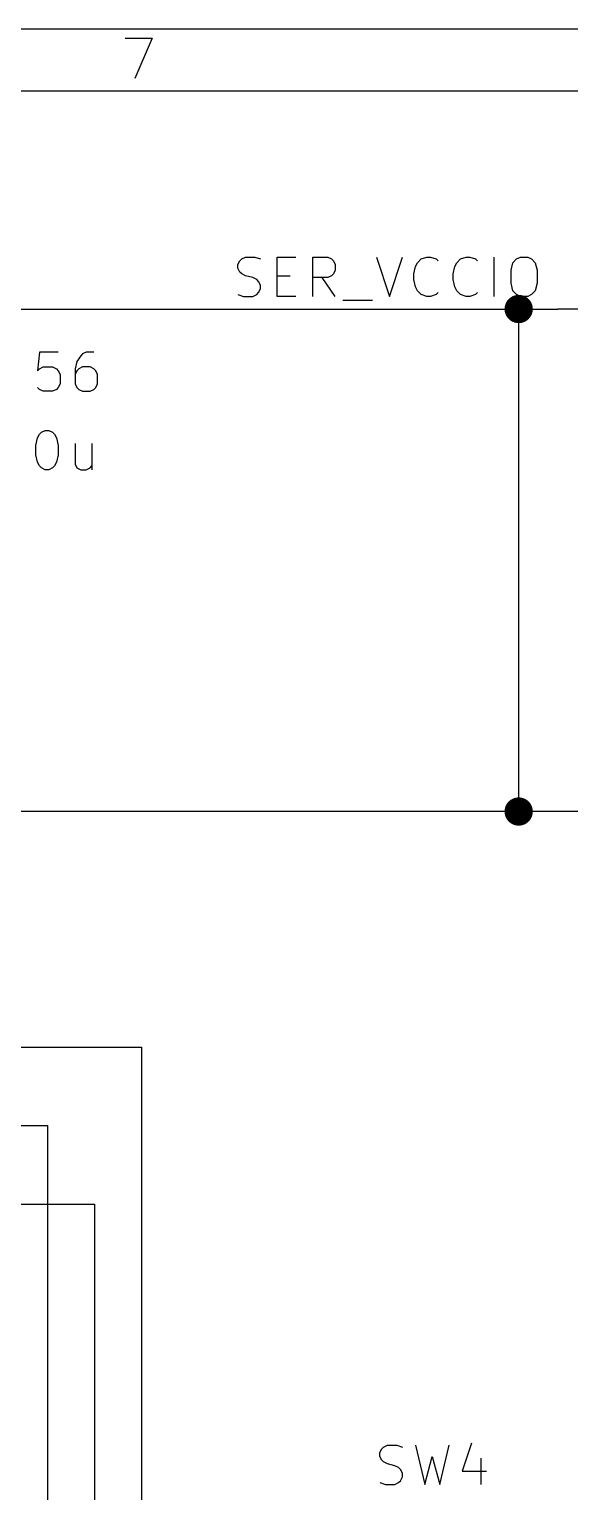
# Model space of a CAD drawing. Extents: x 0.4 to 16.1, y -11.3 to -0.4.
# Drawn here: x 13.077 to 13.765, y -2.256 to -0.394 of the extents above; entities that cross this region are included whole.
import ezdxf

# ---------------------------------------------------------------- set-up
doc = ezdxf.new("R2010")
doc.units = 0
doc.header["$MEASUREMENT"] = 0
for name, color, linetype in [('BLACK', 7, 'CONTINUOUS'), ('CYAN2', 4, 'CONTINUOUS'), ('GREEN2', 3, 'CONTINUOUS'), ('RED2', 1, 'CONTINUOUS')]:
    doc.layers.add(name, color=color, linetype=linetype)

msp = doc.modelspace()

# ---------------------------------------------------------------- linework, layer by layer
at = {"layer": 'BLACK', "linetype": 'CONTINUOUS'}
for p, q in [((13.3426, -0.69339), (13.345, -0.688626)), ((13.345, -0.688626), (13.3474, -0.686248)), ((13.3474, -0.686248), (13.3522, -0.683866)), ((13.3522, -0.683866), (13.3641, -0.683866)), ((13.3641, -0.683866), (13.3712, -0.686248)), ((13.3926, -0.733866), (13.3926, -0.683866)), ((13.3926, -0.683866), (13.4165, -0.683866)), ((13.4379, -0.733866), (13.4379, -0.683866)), ((13.4379, -0.683866), (13.4569, -0.683866)), ((13.4569, -0.683866), (13.4617, -0.686248)), ((13.4617, -0.686248), (13.4641, -0.688626)), ((13.4641, -0.688626), (13.4665, -0.69339)), ((13.5188, -0.683866), (13.5355, -0.733866)), ((13.5355, -0.733866), (13.5522, -0.683866)), ((13.5712, -0.691008), (13.576, -0.686248)), ((13.576, -0.686248), (13.5831, -0.683866)), ((13.5831, -0.683866), (13.5879, -0.683866)), ((13.5879, -0.683866), (13.595, -0.686248)), ((13.595, -0.686248), (13.5974, -0.688626)), ((13.6212, -0.691008), (13.626, -0.686248)), ((13.626, -0.686248), (13.6331, -0.683866)), ((13.6331, -0.683866), (13.6379, -0.683866)), ((13.6379, -0.683866), (13.645, -0.686248)), ((13.645, -0.686248), (13.6474, -0.688626)), ((13.6688, -0.733866), (13.6688, -0.683866)), ((13.6926, -0.691008), (13.6974, -0.686248)), ((13.6974, -0.686248), (13.7022, -0.683866)), ((13.7022, -0.683866), (13.7117, -0.683866)), ((13.7117, -0.683866), (13.7165, -0.686248)), ((13.7165, -0.686248), (13.7212, -0.691008)), ((13.3426, -0.69815), (13.3426, -0.69339)), ((13.345, -0.702913), (13.3426, -0.69815)), ((13.3474, -0.705295), (13.345, -0.702913)), ((13.3522, -0.707673), (13.3474, -0.705295)), ((13.3617, -0.710055), (13.3522, -0.707673)), ((13.3926, -0.707673), (13.4093, -0.707673)), ((13.4617, -0.707673), (13.4569, -0.710055)), ((13.4641, -0.705295), (13.4617, -0.707673)), ((13.4665, -0.700531), (13.4641, -0.705295)), ((13.4665, -0.69339), (13.4665, -0.700531)), ((13.5665, -0.705295), (13.5688, -0.695772)), ((13.5665, -0.712437), (13.5665, -0.705295)), ((13.5688, -0.695772), (13.5712, -0.691008)), ((13.6165, -0.705295), (13.6188, -0.695772)), ((13.6165, -0.712437), (13.6165, -0.705295)), ((13.6188, -0.695772), (13.6212, -0.691008)), ((13.6903, -0.700531), (13.6926, -0.691008)), ((13.6903, -0.717197), (13.6903, -0.700531)), ((13.7212, -0.691008), (13.7236, -0.700531)), ((13.7236, -0.700531), (13.7236, -0.717197)), ((13.3665, -0.712437), (13.3617, -0.710055)), ((13.3688, -0.714819), (13.3665, -0.712437)), ((13.3712, -0.719579), (13.3688, -0.714819)), ((13.3688, -0.729102), (13.3712, -0.724343)), ((13.3712, -0.724343), (13.3712, -0.719579)), ((13.4569, -0.710055), (13.4379, -0.710055)), ((13.4665, -0.733866), (13.4498, -0.710055)), ((13.5688, -0.721961), (13.5665, -0.712437)), ((13.5712, -0.72672), (13.5688, -0.721961)), ((13.6188, -0.721961), (13.6165, -0.712437)), ((13.6212, -0.72672), (13.6188, -0.721961)), ((13.6926, -0.72672), (13.6903, -0.717197)), ((13.7236, -0.717197), (13.7212, -0.72672)), ((13.3426, -0.731484), (13.3498, -0.733866)), ((13.3498, -0.733866), (13.3617, -0.733866)), ((13.3617, -0.733866), (13.3665, -0.731484)), ((13.3665, -0.731484), (13.3688, -0.729102)), ((13.4165, -0.733866), (13.3926, -0.733866)), ((13.476, -0.738626), (13.5141, -0.738626)), ((13.576, -0.731484), (13.5712, -0.72672)), ((13.5831, -0.733866), (13.576, -0.731484)), ((13.5879, -0.733866), (13.5831, -0.733866)), ((13.595, -0.731484), (13.5879, -0.733866)), ((13.5974, -0.729102), (13.595, -0.731484)), ((13.626, -0.731484), (13.6212, -0.72672)), ((13.6331, -0.733866), (13.626, -0.731484)), ((13.6379, -0.733866), (13.6331, -0.733866)), ((13.645, -0.731484), (13.6379, -0.733866)), ((13.6474, -0.729102), (13.645, -0.731484)), ((13.6974, -0.731484), (13.6926, -0.72672)), ((13.7022, -0.733866), (13.6974, -0.731484)), ((13.7117, -0.733866), (13.7022, -0.733866)), ((13.7165, -0.731484), (13.7117, -0.733866)), ((13.7212, -0.72672), (13.7165, -0.731484))]:
    msp.add_line(p, q, dxfattribs=at)
at = {"layer": 'CYAN2', "linetype": 'CONTINUOUS'}
for p, q in [((13.09, -0.804752), (13.0876, -0.828559)), ((13.1138, -0.804752), (13.09, -0.804752)), ((13.1376, -0.816657), (13.1353, -0.826181)), ((13.1424, -0.809512), (13.1376, -0.816657)), ((13.1448, -0.807134), (13.1424, -0.809512)), ((13.1496, -0.804752), (13.1448, -0.807134)), ((13.1591, -0.804752), (13.1496, -0.804752)), ((13.0876, -0.828559), (13.09, -0.826181)), ((13.09, -0.826181), (13.0948, -0.823799)), ((13.0948, -0.823799), (13.1067, -0.823799)), ((13.1067, -0.823799), (13.1115, -0.826181)), ((13.1115, -0.826181), (13.1138, -0.828559)), ((13.1138, -0.828559), (13.1162, -0.833323)), ((13.1162, -0.833323), (13.1162, -0.845228)), ((13.1353, -0.826181), (13.1353, -0.845228)), ((13.1376, -0.828559), (13.1353, -0.833323)), ((13.14, -0.826181), (13.1376, -0.828559)), ((13.1448, -0.823799), (13.14, -0.826181)), ((13.1543, -0.823799), (13.1448, -0.823799)), ((13.1591, -0.826181), (13.1543, -0.823799)), ((13.1615, -0.828559), (13.1591, -0.826181)), ((13.1638, -0.833323), (13.1615, -0.828559)), ((13.1638, -0.845228), (13.1638, -0.833323)), ((13.09, -0.85237), (13.0876, -0.849988)), ((13.0948, -0.854752), (13.09, -0.85237)), ((13.1067, -0.854752), (13.0948, -0.854752)), ((13.1115, -0.85237), (13.1067, -0.854752)), ((13.1138, -0.849988), (13.1115, -0.85237)), ((13.1162, -0.845228), (13.1138, -0.849988)), ((13.1353, -0.845228), (13.1376, -0.849988)), ((13.1376, -0.849988), (13.14, -0.85237)), ((13.14, -0.85237), (13.1448, -0.854752)), ((13.1448, -0.854752), (13.1543, -0.854752)), ((13.1543, -0.854752), (13.1591, -0.85237)), ((13.1591, -0.85237), (13.1615, -0.849988)), ((13.1615, -0.849988), (13.1638, -0.845228)), ((13.0876, -0.914154), (13.09, -0.90939)), ((13.09, -0.90939), (13.0924, -0.907012)), ((13.0924, -0.907012), (13.0972, -0.90463)), ((13.0972, -0.90463), (13.1019, -0.90463)), ((13.1019, -0.90463), (13.1067, -0.907012)), ((13.1067, -0.907012), (13.1091, -0.90939)), ((13.1091, -0.90939), (13.1115, -0.914154)), ((13.0853, -0.923677), (13.0876, -0.914154)), ((13.0853, -0.935583), (13.0853, -0.923677)), ((13.1115, -0.914154), (13.1138, -0.923677)), ((13.1138, -0.923677), (13.1138, -0.935583)), ((13.1353, -0.921295), (13.1353, -0.947484)), ((13.1567, -0.921295), (13.1567, -0.95463)), ((13.0876, -0.945106), (13.0853, -0.935583)), ((13.09, -0.949866), (13.0876, -0.945106)), ((13.0924, -0.952248), (13.09, -0.949866)), ((13.1091, -0.949866), (13.1067, -0.952248)), ((13.1115, -0.945106), (13.1091, -0.949866)), ((13.1138, -0.935583), (13.1115, -0.945106)), ((13.1353, -0.947484), (13.1376, -0.952248)), ((13.1543, -0.952248), (13.1567, -0.949866)), ((13.0972, -0.95463), (13.0924, -0.952248)), ((13.1019, -0.95463), (13.0972, -0.95463)), ((13.1067, -0.952248), (13.1019, -0.95463)), ((13.1376, -0.952248), (13.1424, -0.95463)), ((13.1424, -0.95463), (13.1496, -0.95463)), ((13.1496, -0.95463), (13.1543, -0.952248)), ((13.5281, -2.19933), (13.5329, -2.19695)), ((13.5329, -2.19695), (13.5448, -2.19695)), ((13.5448, -2.19695), (13.5519, -2.19933)), ((13.5686, -2.19695), (13.5805, -2.24695)), ((13.5995, -2.24695), (13.6114, -2.19695)), ((13.64, -2.19457), (13.6281, -2.23028)), ((13.5233, -2.20648), (13.5257, -2.20171)), ((13.5233, -2.21124), (13.5233, -2.20648)), ((13.5257, -2.216), (13.5233, -2.21124)), ((13.5257, -2.20171), (13.5281, -2.19933)), ((13.5281, -2.21838), (13.5257, -2.216)), ((13.5805, -2.24695), (13.59, -2.21124)), ((13.59, -2.21124), (13.5995, -2.24695)), ((13.6519, -2.21362), (13.6519, -2.24695)), ((13.5329, -2.22076), (13.5281, -2.21838)), ((13.5424, -2.22314), (13.5329, -2.22076)), ((13.5471, -2.22552), (13.5424, -2.22314)), ((13.5495, -2.22791), (13.5471, -2.22552)), ((13.5519, -2.23267), (13.5495, -2.22791)), ((13.5519, -2.23743), (13.5519, -2.23267)), ((13.6281, -2.23028), (13.659, -2.23028)), ((13.5233, -2.24457), (13.5305, -2.24695)), ((13.5305, -2.24695), (13.5424, -2.24695)), ((13.5424, -2.24695), (13.5471, -2.24457)), ((13.5471, -2.24457), (13.5495, -2.24219)), ((13.5495, -2.24219), (13.5519, -2.23743))]:
    msp.add_line(p, q, dxfattribs=at)
at = {"layer": 'GREEN2', "linetype": 'CONTINUOUS'}
for p, q in [((12.91, -0.75), (13.7, -0.75)), ((13.7, -1.39), (13.7, -0.75)), ((13.7, -0.75), (13.75, -0.75)), ((13.7, -1.39), (12.98, -1.39)), ((13.75, -1.39), (13.7, -1.39)), ((12.36, -1.69), (13.22, -1.69)), ((13.22, -1.69), (13.22, -2.47)), ((12.36, -1.79), (13.1, -1.79)), ((13.1, -1.79), (13.1, -4.44)), ((12.36, -1.89), (13.16, -1.89)), ((13.16, -1.89), (13.16, -2.57))]:
    msp.add_line(p, q, dxfattribs=at)
at = {"layer": 'GREEN2', "const_width": 0.018}
for points in [[(13.691, -0.75, 1), (13.709, -0.75, 1)], [(13.691, -1.39, 1), (13.709, -1.39, 1)]]:
    msp.add_lwpolyline(points, format="xyb", close=True, dxfattribs=at)
at = {"layer": 'RED2', "linetype": 'CONTINUOUS'}
for p, q in [((16.1413, -0.393701), (0.393701, -0.393701)), ((13.1992, -0.405039), (13.2334, -0.405039)), ((13.2334, -0.405039), (13.2114, -0.45622)), ((16.0626, -0.472441), (0.472441, -0.472441)), ((13.8, -0.75), (13.75, -0.75)), ((13.8, -1.39), (13.75, -1.39))]:
    msp.add_line(p, q, dxfattribs=at)

doc.saveas('drawing.dxf')
